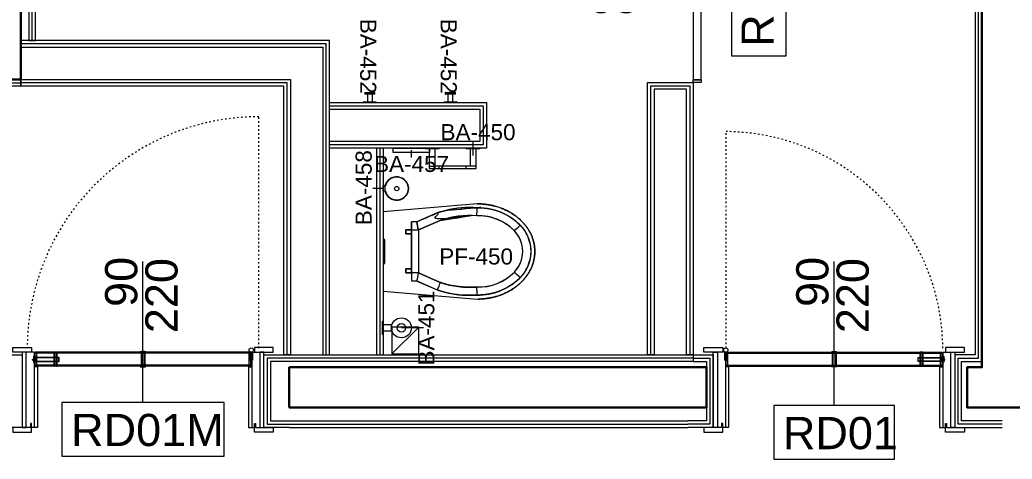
# Model space of a CAD drawing. Header units: centimetres. Extents: x 118932 to 154602, y -32682 to -23521.
# Drawn here: x 127164.8 to 127534.4, y -26106.2 to -25942.6 of the extents above; entities that cross this region are included whole.
import ezdxf

# ---------------------------------------------------------------- set-up
doc = ezdxf.new("R2010")
doc.units = ezdxf.units.CM
doc.header["$LTSCALE"] = 50
doc.header["$MEASUREMENT"] = 0
doc.linetypes.add('ACAD_ISO03W100', pattern=[30, 12, -18])
for name, color, linetype, lineweight, true_color in [('GEN_00_BL_Yazı', 7, 'Continuous', 0, 0x4f5250), ('GEN_02_TF_Islak Hacim', 7, 'Continuous', 5, 0x007cb0), ('GEN_02_TF_Kapı', 7, 'Continuous', 9, 0x4a3526), ('GEN_05_ML_Ahşap', 7, 'Continuous', 9, 0x745e3d), ('GEN_05_ML_Alçıpan-RefEdit0', 7, 'Continuous', 18, 0x008b29), ('GEN_05_ML_Alçıpan_giydirme', 7, 'Continuous', 18, 0x7ebab5), ('GEN_06_GR_Cam', 7, 'Continuous', 9, 0x6093ac), ('GEN_06_GR_İnce', 7, 'Continuous', 13, 0xb0b0a9), ('KALACAK DUVARLAR', 7, 'Continuous', 30, 0x005387)]:
    doc.layers.add(name, color=color, linetype=linetype, lineweight=lineweight, true_color=true_color)
doc.styles.add('arial_1_18', font='arial.ttf', dxfattribs={"height": 0.2})
doc.styles.add('Arial_6', font='arial.ttf', dxfattribs={"height": 59.5325})

# ---------------------------------------------------------------- blocks, each defined once
blk = doc.blocks.new('level -1 d blok duvarlar')
at = {"layer": 'GEN_05_ML_Alçıpan-RefEdit0'}
for p, q in [((-2105.51, -743.33), (-2105.51, -820.22, 0)), ((-2104.26, -743.33), (-2104.26, -820.22, 0)), ((-2103.01, -743.33), (-2103.01, -820.22, 0))]:
    blk.add_line(p, q, dxfattribs=at)
at = {"layer": 'GEN_05_ML_Alçıpan-RefEdit0', "elevation": 0}
for points in [[(-2123.01, -820.22), (-2123.01, -703.22), (-2238.01, -703.22), (-2238.01, -705.72), (-2125.51, -705.72), (-2125.51, -820.22)], [(-2140.01, -820.22), (-2140.01, -720.22), (-2238.01, -720.22), (-2238.01, -717.72), (-2137.51, -717.72), (-2137.51, -820.22)], [(-2004.56, -820.22), (-2004.56, -718.83), (-1987.56, -718.83), (-1987.56, -820.22), (-1990.06, -820.22), (-1990.06, -721.33), (-2002.06, -721.33), (-2002.06, -820.22)], [(-2064.56, -743.33), (-2123.01, -743.33), (-2123.01, -726.33), (-2064.56, -726.33)], [(-2065.81, -742.08), (-2123.01, -742.08), (-2123.01, -727.58), (-2065.81, -727.58)], [(-2067.06, -740.83), (-2123.01, -740.83), (-2123.01, -728.83), (-2067.06, -728.83)]]:
    blk.add_lwpolyline(points, close=True, dxfattribs=at)
for points in [[(-2124.26, -820.22), (-2124.26, -704.47), (-2238.01, -704.47)], [(-2138.76, -820.22), (-2138.76, -718.97), (-2238.01, -718.97)], [(-2003.31, -820.22), (-2003.31, -720.08), (-1988.81, -720.08), (-1988.81, -820.22)]]:
    blk.add_lwpolyline(points, dxfattribs=at)
at = {"layer": 'GEN_05_ML_Alçıpan_giydirme'}
for p, q in [((-2138.01, -844.83, 0), (-1989.56, -844.83, 0)), ((-2138.01, -846.08, 0), (-1989.56, -846.08, 0)), ((-2138.01, -847.33, 0), (-1989.56, -847.33, 0))]:
    blk.add_line(p, q, dxfattribs=at)
at = {"layer": 'GEN_05_ML_Alçıpan_giydirme', "elevation": 0}
for points in [[(-2369.56, -14.9), (-2369.56, -14.9), (-2256.01, -14.9), (-2256.01, -717.72), (-2238.01, -717.72), (-2238.01, -720.22), (-2258.51, -720.22), (-2258.51, -17.4), (-2372.06, -17.4), (-2372.06, -14.9)], [(-2370.81, -14.9), (-2370.81, -16.15), (-2257.26, -16.15), (-2257.26, -718.97), (-2238.01, -718.97)], [(-1955.01, -14.91), (-1955.01, -17.41), (-1882.51, -17.41), (-1882.56, -820.22), (-1890.06, -820.22), (-1890.06, -847.33), (-1872.51, -847.33)], [(-1872.51, -846.08), (-1888.81, -846.08), (-1888.81, -821.47), (-1881.31, -821.47), (-1881.26, -16.16), (-1953.76, -16.16), (-1953.76, -14.91)], [(-1872.51, -844.83), (-1887.56, -844.83), (-1887.56, -822.72), (-1880.06, -822.72), (-1880.01, -14.91), (-1952.51, -14.91), (-1952.51, -14.91)], [(-2233.76, -703.22), (-2233.76, -565.83)], [(-2352.01, -820.22), (-2237.51, -820.22), (-2237.51, -847.33), (-2247.01, -847.33)], [(-2138.01, -847.33), (-2147.51, -847.33), (-2147.51, -820.22), (-1987.56, -820.22), (-1987.56, -822.72), (-2145.01, -822.72), (-2145.01, -844.83), (-2138.01, -844.83)], [(-1987.56, -820.22), (-1980.06, -820.22), (-1980.06, -847.33), (-1989.56, -847.33)], [(-1987.56, -821.47), (-2146.26, -821.47), (-2146.26, -846.08), (-2138.01, -846.08)], [(-1987.56, -821.47), (-1981.31, -821.47), (-1981.31, -846.08), (-1989.56, -846.08)], [(-1987.56, -822.72), (-1982.56, -822.72), (-1982.56, -844.83), (-1989.56, -844.83)]]:
    blk.add_lwpolyline(points, dxfattribs=at)
blk.add_lwpolyline([(-2232.51, -703.22), (-2232.51, -565.83), (-2235.01, -565.83), (-2235.01, -703.22)], close=True, dxfattribs=at)
blk = doc.blocks.new('KALACAK DUVARLAR LEVEL -1 D BLOK')
at = {"layer": 'KALACAK DUVARLAR', "elevation": 0}
for points in [[(-1609.94, 1352.39), (-1594.94, 1352.39), (-1594.94, 657.17), (-1609.94, 657.17)], [(-1221.94, 549.96), (-1218.49, 549.96), (-1218.49, 534.96), (-1242.44, 534.96), (-1242.44, 549.96), (-1236.94, 549.96), (-1236.94, 1352.39), (-1221.94, 1352.39)], [(-1494.94, 534.96), (-1339.5, 534.96), (-1339.5, 549.96), (-1494.94, 549.96)]]:
    blk.add_lwpolyline(points, close=True, dxfattribs=at)
blk = doc.blocks.new('Escobillero-pared_Tres-Max-tres_13463624 - BA-458 TOILET BRUSH HOLDER-14820998-TYPE J')
at = {"layer": 'GEN_00_BL_Yazı'}
blk.add_line((0, 50), (0, 88.6), dxfattribs=at)
at = {"layer": 'GEN_02_TF_Islak Hacim'}
for p, q in [((-10, 42.3), (-10, 50)), ((-10, 50), (10, 50)), ((10, 50), (-10, 50)), ((-10, 42.3), (-10, 50)), ((10, 50), (10, 42.3)), ((10, 42.3), (10, 50))]:
    blk.add_line(p, q, dxfattribs=at)
for radius in [43.5, 8]:
    blk.add_circle((0, 0), radius, dxfattribs=at)
blk.add_arc((0, 0), 43.5, 103.2903, 76.7097, dxfattribs=at)
at = {"layer": 'GEN_00_BL_Yazı', "insert": (143, 153.2), "char_height": 60, "width": 265.421, "attachment_point": 3, "style": 'Arial_6'}
blk.add_mtext('BA-458', dxfattribs=at)
blk = doc.blocks.new('sanitary bag dispenser - BA-457 BAG DISPENSER-14823600-TYPE J')
at = {"layer": 'GEN_00_BL_Yazı'}
blk.add_line((145, -37.4), (145, -10.5), dxfattribs=at)
at = {"layer": 'GEN_02_TF_Islak Hacim'}
blk.add_lwpolyline([(213, -3), (213, -19.4), (77, -19.4), (77, -3)], close=True, dxfattribs=at)
at = {"layer": 'GEN_00_BL_Yazı', "insert": (5.9, -31.4), "char_height": 60, "width": 265.421, "attachment_point": 1, "style": 'Arial_6'}
blk.add_mtext('BA-457', dxfattribs=at)
blk = doc.blocks.new('Toilet_wall_hung_6505 - PF-450 TOILET-12873441-TYPE GxL')
at = {"layer": 'GEN_02_TF_Islak Hacim'}
for p, q in [((-91.8, 508.9), (-95.2, 512.3)), ((91.4, 508.9), (94.8, 512.3)), ((-177.5, 355), (-148, 5.5)), ((-177.5, 355), (-148, 5.5)), ((148, 5.5), (177.5, 355)), ((148, 5.5), (177.5, 355)), ((-80.2, 136.2), (-115.5, 217.5)), ((-115.5, 217.5), (-80.2, 136.2)), ((-80.2, 136.2), (-115.5, 217.5)), ((79.8, 136.2), (115.2, 217.5)), ((109.8, 130), (143.1, 206.7)), ((109.8, 130), (143.1, 206.7)), ((-110.2, 130), (-110.2, 110)), ((-110.2, 130), (-110.2, 110)), ((-80.2, 136.2), (79.8, 136.2)), ((-80.2, 110), (-80.2, 136.2)), ((109.8, 110), (109.8, 130)), ((109.8, 110), (109.8, 130)), ((-110.2, 110), (109.8, 110)), ((-80.2, 110), (-110.2, 110)), ((-65.2, 90), (-80.2, 90)), ((80.2, 90), (65.2, 90)), ((-148, 5.5), (148, 5.5))]:
    blk.add_line(p, q, dxfattribs=at)
at = {"layer": 'GEN_02_TF_Islak Hacim', "flags": 128}
blk.add_lwpolyline([(-143.5, 206.7, -0.102893), (-162.7, 355, -0.208147), (-98, 515.2, -0.407287), (97.6, 515.2, -0.208147), (162.3, 355, -0.102893), (143.1, 206.7), (147.7, 220.6), (151.6, 234.8), (155, 249.1), (157.9, 263.5), (160.1, 278), (161.8, 292.6), (162.9, 307.2), (163.3, 321.9), (163.3, 336.6), (162.6, 351.3), (162.3, 355, 0.103003), (146.6, 441.8)], format="xyb", dxfattribs=at)
at = {"layer": 'GEN_02_TF_Islak Hacim'}
for points in [[(76.6, 493.8, 0.195174), (0, 525, 0.196091), (-77, 493.7, 0.210216), (-132.7, 354.3)], [(80.2, 136.2), (115.5, 217.5, 0.103229), (132.7, 354.3, 0.210216), (77, 493.7, 0.198067), (0, 525, 0.198067), (-77, 493.7), (-82.4, 499.3), (-91.8, 508.9)], [(-95.2, 512.3), (-98, 515.2, 0.051366), (-126.3, 481)], [(132.3, 354.3, 0.210348), (76.6, 493.8), (82, 499.3), (91.4, 508.9)], [(125.9, 481, 0.051366), (97.6, 515.2), (94.8, 512.3)]]:
    blk.add_lwpolyline(points, format="xyb", dxfattribs=at)
at = {"layer": 'GEN_02_TF_Islak Hacim', "flags": 128}
blk.add_lwpolyline([(-162.7, 355), (-163.5, 340.3), (-163.8, 325.6), (-163.4, 311), (-162.5, 296.3), (-161, 281.7), (-158.9, 267.1), (-156.2, 252.7), (-152.9, 238.4), (-149.1, 224.2), (-144.7, 210.2), (-143.5, 206.7), (-110.2, 130), (-110.2, 110)], dxfattribs=at)
at = {"layer": 'GEN_02_TF_Islak Hacim'}
for points in [[(-65.2, 110), (-65.2, 90), (-80.2, 90), (-80.2, 110), (-80.2, 90), (-65.2, 90)], [(80.2, 110), (80.2, 90), (65.2, 90), (65.2, 110), (65.2, 90), (80.2, 90)]]:
    blk.add_lwpolyline(points, close=True, dxfattribs=at)
for centre, radius, start, end in [((-0.2, 415), 110, 45.7018, 134.2982), ((-0.2, 415), 140, 104.7131, 119.5056), ((-0.2, 415), 140, 60.4414, 75.181), ((53.7, 360.8), 186.5, 134.5053, 181.9918), ((-54.1, 360.8), 186.5, 358.0082, 45.4947), ((203.5, 326.9), 337.3, 175.3479, 198.9228), ((-203.9, 326.9), 337.3, 341.0772, 4.6521)]:
    blk.add_arc(centre, radius, start, end, dxfattribs=at)
for points, weights, knots in [([(-177.5, 355), (-177.5, 433.7), (-145, 501.8), (-88.7, 541.2), (-32.5, 580.5), (32.5, 580.5), (88.8, 541.2), (145, 501.8), (177.5, 433.7), (177.5, 355), (177.5, 371.1), (174.5, 403.2), (161.3, 449.1), (139.9, 490.2), (111.6, 524.5), (77.7, 550.3), (39.8, 566.4), (13.3, 570), (0, 570), (-13.3, 570), (-39.8, 566.4), (-77.7, 550.3), (-111.6, 524.5), (-139.9, 490.2), (-161.3, 449.1), (-174.5, 403.2), (-177.5, 371.1), (-177.5, 355)], [1, 0.910683602523, 0.910683602523, 1, 0.910683602523, 0.910683602523, 1, 0.910683602523, 0.910683602523, 1, 1, 1, 1, 1, 1, 1, 1, 1, 1, 1, 1, 1, 1, 1, 1, 1, 1, 1], [0, 0, 0, 0, 1.047198, 1.047198, 1.047198, 2.094395, 2.094395, 2.094395, 3.141593, 3.141593, 3.141593, 3.28445, 3.427307, 3.570164, 3.713021, 3.855878, 3.998736, 4.141593, 4.141593, 4.141593, 4.28445, 4.427307, 4.570164, 4.713021, 4.855878, 4.998736, 5.141593, 5.141593, 5.141593, 5.141593]), ([(-115.5, 217.5), (-130.6, 261.6), (-136.4, 307.8), (-132.7, 354.3), (-136.4, 307.8), (-130.6, 261.6), (-115.5, 217.5), (-117.6, 216.7), (-121.8, 215.1), (-129.8, 212), (-137.3, 209.1), (-142.5, 207.1), (-143.5, 206.7), (-143.5, 206.7), (-160.1, 254.4), (-166.6, 304.6), (-162.7, 355), (-162.7, 356.5), (-162.7, 358), (-162.8, 359.6), (-162.7, 362.5), (-162.7, 365.3), (-162.6, 368.2), (-162.5, 371.1), (-162.3, 374), (-162.2, 376.9), (-161.9, 379.7), (-161.6, 382.6), (-161.4, 385.5), (-161, 388.4), (-160.6, 391.2), (-160.2, 394.1), (-159.7, 396.9), (-159.2, 399.8), (-158.7, 402.6), (-158.1, 405.4), (-157.5, 408.2), (-156.8, 411.1), (-156.1, 413.8), (-155.4, 416.6), (-154.7, 419.4), (-153.8, 422.2), (-153, 425), (-152.2, 427.7), (-151.2, 430.4), (-150.3, 433.2), (-149.3, 435.9), (-148.3, 438.6), (-147.2, 441.3), (-146.1, 444), (-145, 446.6), (-143.8, 449.2), (-142.7, 451.9), (-141.4, 454.5), (-140.1, 457.1), (-138.9, 459.7), (-137.5, 462.2), (-136.1, 464.7), (-134.7, 467.3), (-133.3, 469.8), (-131.8, 472.2), (-130.3, 474.7), (-128.8, 477.1), (-127.2, 479.6), (-125.6, 482), (-124, 484.4), (-122.3, 486.7), (-120.6, 489.1), (-118.9, 491.4), (-117.1, 493.6), (-115.4, 495.9), (-113.5, 498.2), (-111.7, 500.4), (-109.8, 502.6), (-107.9, 504.7), (-106, 506.9), (-104, 509), (-102, 511.1), (-100, 513.1), (-98, 515.2), (-97.5, 515.7), (-97, 516.1), (-96.5, 516.6), (-95.1, 517.9), (-93.7, 519.1), (-92.4, 520.4), (-90.9, 521.6), (-89.5, 522.8), (-88.1, 524), (-86.6, 525.1), (-85.1, 526.3), (-83.6, 527.4), (-82.1, 528.5), (-80.6, 529.6), (-79.1, 530.7), (-77.5, 531.7), (-76, 532.7), (-74.4, 533.7), (-72.8, 534.7), (-71.2, 535.6), (-69.6, 536.6), (-67.9, 537.5), (-66.3, 538.4), (-64.7, 539.3), (-63, 540.1), (-61.3, 540.9), (-59.6, 541.7), (-57.9, 542.5), (-56.2, 543.3), (-54.5, 544), (-52.8, 544.7), (-51.1, 545.4), (-49.3, 546.1), (-47.6, 546.7), (-45.8, 547.3), (-44, 548), (-42.3, 548.5), (-40.5, 549.1), (-38.7, 549.6), (-36.9, 550.1), (-35.1, 550.6), (-33.3, 551), (-31.5, 551.4), (-29.6, 551.8), (-27.8, 552.2), (-26, 552.6), (-24.1, 552.9), (-22.3, 553.2), (-20.5, 553.5), (-18.6, 553.8), (-16.8, 554), (-14.9, 554.2), (-13, 554.4), (-11.2, 554.6), (-9.3, 554.7), (-7.5, 554.8), (-5.6, 554.9), (-3.7, 554.9), (-1.9, 555), (0, 555), (0.5, 555), (1.1, 555), (1.6, 555), (3.5, 554.9), (5.4, 554.9), (7.2, 554.8), (9.1, 554.7), (11, 554.5), (12.8, 554.4), (14.7, 554.2), (16.5, 554), (18.4, 553.8), (20.2, 553.5), (22.1, 553.2), (23.9, 552.9), (25.8, 552.5), (27.6, 552.2), (29.4, 551.8), (31.2, 551.4), (33.1, 551), (34.9, 550.5), (36.7, 550), (38.5, 549.5), (40.3, 549), (42, 548.5), (43.8, 547.9), (45.6, 547.3), (47.3, 546.7), (49.1, 546), (50.8, 545.4), (52.6, 544.7), (54.3, 543.9), (56, 543.2), (57.7, 542.4), (59.4, 541.7), (61.1, 540.9), (62.8, 540), (64.4, 539.2), (66.1, 538.3), (67.7, 537.4), (69.3, 536.5), (71, 535.6), (72.5, 534.6), (74.1, 533.6), (75.7, 532.6), (77.3, 531.6), (78.8, 530.5), (80.4, 529.5), (81.9, 528.4), (83.4, 527.3), (84.9, 526.2), (86.3, 525), (87.8, 523.9), (89.3, 522.7), (90.7, 521.5), (92.1, 520.3), (93.5, 519), (94.9, 517.8), (96.2, 516.5), (97.6, 515.2), (98.7, 514.1), (99.7, 513), (100.8, 512), (102.8, 509.9), (104.8, 507.8), (106.7, 505.6), (108.6, 503.5), (110.5, 501.3), (112.4, 499.1), (114.2, 496.8), (116, 494.6), (117.8, 492.3), (119.5, 490), (121.2, 487.7), (122.9, 485.4), (124.5, 483), (126.1, 480.6), (127.8, 478.2), (129.3, 475.7), (130.8, 473.3), (132.3, 470.8), (133.7, 468.3), (135.1, 465.8), (136.6, 463.3), (137.9, 460.7), (139.2, 458.1), (140.5, 455.6), (141.7, 452.9), (142.9, 450.3), (144.1, 447.7), (145.3, 445), (146.4, 442.4), (147.5, 439.7), (148.5, 437), (149.5, 434.3), (150.5, 431.6), (151.4, 428.8), (152.2, 426.1), (153.1, 423.4), (153.9, 420.6), (154.7, 417.8), (155.5, 415), (156.1, 412.2), (156.8, 409.4), (157.5, 406.6), (158, 403.8), (158.6, 400.9), (159.1, 398.1), (159.6, 395.2), (160, 392.4), (160.5, 389.5), (160.8, 386.7), (161.1, 383.8), (161.4, 380.9), (161.7, 378.1), (161.9, 375.2), (162.1, 372.3), (162.2, 369.4), (162.3, 366.5), (162.4, 363.7), (162.3, 360.8), (162.3, 357.9), (162.3, 355)], [1, 0.985941487209, 0.985941487209, 1, 0.985941483871, 0.985941483871, 1, 1, 1, 1, 1, 1, 1, 1, 0.986032014241, 0.986032014241, 1, 1, 1, 1, 1, 1, 1, 1, 1, 1, 1, 1, 1, 1, 1, 1, 1, 1, 1, 1, 1, 1, 1, 1, 1, 1, 1, 1, 1, 1, 1, 1, 1, 1, 1, 1, 1, 1, 1, 1, 1, 1, 1, 1, 1, 1, 1, 1, 1, 1, 1, 1, 1, 1, 1, 1, 1, 1, 1, 1, 1, 1, 1, 1, 1, 1, 1, 1, 1, 1, 1, 1, 1, 1, 1, 1, 1, 1, 1, 1, 1, 1, 1, 1, 1, 1, 1, 1, 1, 1, 1, 1, 1, 1, 1, 1, 1, 1, 1, 1, 1, 1, 1, 1, 1, 1, 1, 1, 1, 1, 1, 1, 1, 1, 1, 1, 1, 1, 1, 1, 1, 1, 1, 1, 1, 1, 1, 1, 1, 1, 1, 1, 1, 1, 1, 1, 1, 1, 1, 1, 1, 1, 1, 1, 1, 1, 1, 1, 1, 1, 1, 1, 1, 1, 1, 1, 1, 1, 1, 1, 1, 1, 1, 1, 1, 1, 1, 1, 1, 1, 1, 1, 1, 1, 1, 1, 1, 1, 1, 1, 1, 1, 1, 1, 1, 1, 1, 1, 1, 1, 1, 1, 1, 1, 1, 1, 1, 1, 1, 1, 1, 1, 1, 1, 1, 1, 1, 1, 1, 1, 1, 1, 1, 1, 1, 1, 1, 1, 1, 1, 1, 1, 1, 1, 1, 1, 1, 1, 1, 1, 1, 1, 1, 1, 1, 1, 1, 1, 1, 1, 1, 1, 1, 1, 1, 1, 1], [0, 0, 0, 0, 0.411459, 0.411459, 0.411459, 0.822918, 0.822918, 0.822918, 0.965775, 1.108632, 1.394346, 1.608632, 1.822918, 1.822918, 1.822918, 2.233045, 2.233045, 2.233045, 3.233045, 3.233045, 3.233045, 4.233045, 4.233045, 4.233045, 5.233045, 5.233045, 5.233045, 6.233045, 6.233045, 6.233045, 7.233045, 7.233045, 7.233045, 8.233045, 8.233045, 8.233045, 9.233045, 9.233045, 9.233045, 10.233045, 10.233045, 10.233045, 11.233045, 11.233045, 11.233045, 12.233045, 12.233045, 12.233045, 13.233045, 13.233045, 13.233045, 14.233045, 14.233045, 14.233045, 15.233045, 15.233045, 15.233045, 16.233045, 16.233045, 16.233045, 17.233045, 17.233045, 17.233045, 18.233045, 18.233045, 18.233045, 19.233045, 19.233045, 19.233045, 20.233045, 20.233045, 20.233045, 21.233045, 21.233045, 21.233045, 22.233045, 22.233045, 22.233045, 23.233045, 23.233045, 23.233045, 24.233045, 24.233045, 24.233045, 25.233045, 25.233045, 25.233045, 26.233045, 26.233045, 26.233045, 27.233045, 27.233045, 27.233045, 28.233045, 28.233045, 28.233045, 29.233045, 29.233045, 29.233045, 30.233045, 30.233045, 30.233045, 31.233045, 31.233045, 31.233045, 32.233045, 32.233045, 32.233045, 33.233045, 33.233045, 33.233045, 34.233045, 34.233045, 34.233045, 35.233045, 35.233045, 35.233045, 36.233045, 36.233045, 36.233045, 37.233045, 37.233045, 37.233045, 38.233045, 38.233045, 38.233045, 39.233045, 39.233045, 39.233045, 40.233045, 40.233045, 40.233045, 41.233045, 41.233045, 41.233045, 42.233045, 42.233045, 42.233045, 43.233045, 43.233045, 43.233045, 44.233045, 44.233045, 44.233045, 45.233045, 45.233045, 45.233045, 46.233045, 46.233045, 46.233045, 47.233045, 47.233045, 47.233045, 48.233045, 48.233045, 48.233045, 49.233045, 49.233045, 49.233045, 50.233045, 50.233045, 50.233045, 51.233045, 51.233045, 51.233045, 52.233045, 52.233045, 52.233045, 53.233045, 53.233045, 53.233045, 54.233045, 54.233045, 54.233045, 55.233045, 55.233045, 55.233045, 56.233045, 56.233045, 56.233045, 57.233045, 57.233045, 57.233045, 58.233045, 58.233045, 58.233045, 59.233045, 59.233045, 59.233045, 60.233045, 60.233045, 60.233045, 61.233045, 61.233045, 61.233045, 62.233045, 62.233045, 62.233045, 63.233045, 63.233045, 63.233045, 64.233045, 64.233045, 64.233045, 65.233045, 65.233045, 65.233045, 66.233045, 66.233045, 66.233045, 67.233045, 67.233045, 67.233045, 68.233045, 68.233045, 68.233045, 69.233045, 69.233045, 69.233045, 70.233045, 70.233045, 70.233045, 71.233045, 71.233045, 71.233045, 72.233045, 72.233045, 72.233045, 73.233045, 73.233045, 73.233045, 74.233045, 74.233045, 74.233045, 75.233045, 75.233045, 75.233045, 76.233045, 76.233045, 76.233045, 77.233045, 77.233045, 77.233045, 78.233045, 78.233045, 78.233045, 79.233045, 79.233045, 79.233045, 80.233045, 80.233045, 80.233045, 81.233045, 81.233045, 81.233045, 82.233045, 82.233045, 82.233045, 83.233045, 83.233045, 83.233045, 84.233045, 84.233045, 84.233045, 84.233045]), ([(-77, 493.8), (-114.8, 456.6), (-134.5, 407.3), (-132.7, 354.3), (-136, 354.4), (-142.7, 354.5), (-152.7, 354.8), (-160.6, 354.9), (-162.7, 355), (-162.7, 355), (-163.1, 369.8), (-162, 384.6), (-159.3, 399.2)], [1, 0.943504881062, 0.943504881062, 1, 1, 1, 1, 1, 1, 1, 0.996491355806, 0.996491355806, 1], [0, 0, 0, 0, 0.8293, 0.8293, 0.8293, 1.043586, 1.257872, 1.543586, 1.8293, 1.8293, 1.8293, 2.034582, 2.034582, 2.034582, 2.034582]), ([(162.3, 355), (166.2, 304.6), (159.7, 254.4), (143.1, 206.7), (132, 181.1), (120.9, 155.6), (109.8, 130), (109.8, 123.3), (109.8, 116.7), (109.8, 110), (99.8, 110), (89.8, 110), (79.8, 110), (79.8, 118.7), (79.8, 127.5), (79.8, 136.2), (91.6, 163.3), (103.4, 190.4), (115.2, 217.5), (130.3, 261.6), (136, 307.8), (132.3, 354.3), (135.6, 354.3), (142.3, 354.5), (152.3, 354.8), (160.2, 354.9), (162.3, 355), (162.3, 355)], [1, 0.986032014241, 0.986032014241, 1, 1, 1, 1, 1, 1, 1, 1, 1, 1, 1, 1, 1, 1, 1, 1, 0.985941483871, 0.985941483871, 1, 1, 1, 1, 1, 1, 1], [0, 0, 0, 0, 0.410127, 0.410127, 0.410127, 1.410127, 1.410127, 1.410127, 2.410127, 2.410127, 2.410127, 3.410127, 3.410127, 3.410127, 4.410127, 4.410127, 4.410127, 5.410127, 5.410127, 5.410127, 5.821586, 5.821586, 5.821586, 6.035872, 6.250158, 6.535872, 6.821586, 6.821586, 6.821586, 6.821586])]:
    blk.add_rational_spline(points, weights, degree=3, knots=knots, dxfattribs=at)
for points, knots in [([(-80.2, 136.2), (-82.8, 135.7), (-88, 134.6), (-95.4, 133.1), (-101.7, 131.8), (-108.1, 130.4), (-110.2, 130), (-110.2, 130), (-121.3, 155.6), (-132.4, 181.1), (-143.5, 206.7), (-132.4, 181.1), (-121.3, 155.6), (-110.2, 130), (-100.2, 132.1), (-90.2, 134.2), (-80.2, 136.2), (-26.9, 136.2), (26.5, 136.2), (79.8, 136.2), (79.8, 127.5), (79.8, 118.7), (79.8, 110), (26.5, 110), (-26.9, 110), (-80.2, 110), (-80.2, 118.7), (-80.2, 127.5), (-80.2, 136.2), (-26.9, 136.2), (26.5, 136.2), (79.8, 136.2), (89.8, 134.2), (99.9, 132.2), (109.9, 130.2)], [0, 0, 0, 0, 0.166667, 0.333333, 0.5, 0.666667, 1, 1, 1, 2, 2, 2, 3, 3, 3, 4, 4, 4, 5, 5, 5, 6, 6, 6, 7, 7, 7, 8, 8, 8, 9, 9, 9, 10, 10, 10, 10]), ([(115.2, 217.5), (118.3, 216.3), (124.6, 213.9), (133.9, 210.3), (141.2, 207.4), (143.1, 206.7), (143.1, 206.7)], [-1, -1, -1, -1, -0.785714, -0.571429, -0.285714, 0, 0, 0, 0]), ([(79.8, 136.2), (82.4, 135.7), (87.7, 134.6), (95, 133.1), (101.3, 131.8), (107.7, 130.4), (109.8, 130), (109.8, 130)], [0, 0, 0, 0, 0.166667, 0.333333, 0.5, 0.666667, 1, 1, 1, 1]), ([(-48.3, 5.5), (-48.2, 5.7), (-47.9, 6.1), (-47.5, 6.6), (-46.9, 7.2), (-46.1, 8), (-45.2, 8.6), (-44.4, 9), (-43.6, 9.3), (-42.2, 9.8), (-40.9, 10), (-40, 10), (-13.3, 10), (13.3, 10), (40, 10), (13.3, 10), (-13.3, 10), (-40, 10), (-13.3, 10), (13.3, 10), (40, 10), (40.9, 10), (42.2, 9.8), (43.8, 9.3), (44.8, 8.8), (45.6, 8.3), (46.3, 7.8), (46.9, 7.2), (47.5, 6.6), (47.9, 6.1), (48.2, 5.7), (48.3, 5.5)], [0, 0, 0, 0, 0.043096, 0.084763, 0.12643, 0.209763, 0.293096, 0.334763, 0.37643, 0.459763, 0.62643, 0.62643, 0.62643, 1.62643, 1.62643, 1.62643, 2.62643, 2.62643, 2.62643, 3.62643, 3.62643, 3.62643, 3.793096, 3.87643, 3.959763, 4.00143, 4.043096, 4.12643, 4.168096, 4.209763, 4.25286, 4.25286, 4.25286, 4.25286])]:
    blk.add_open_spline(points, degree=3, knots=knots, dxfattribs=at)
at = {"layer": 'GEN_00_BL_Yazı', "insert": (49.5, 214), "char_height": 60, "width": 260.709, "attachment_point": 7, "rotation": 90, "style": 'Arial_6'}
blk.add_mtext('PF-450', dxfattribs=at)
blk = doc.blocks.new('Accessory-Tissue_Holder-KOHLER-Composed-K-73147 - BA-450 TOILET PAPER HOLDER-14820997-TYPE GxL')
at = {"layer": 'GEN_00_BL_Yazı'}
blk.add_line((-51986.7, -5251.1), (-51986.7, -5197.1), dxfattribs=at)
at = {"layer": 'GEN_02_TF_Islak Hacim', "lineweight": 13}
for p, q in [((-52113.8, -5290.7), (-52113.8, -5299.6)), ((-52012.2, -5299.6), (-52012.2, -5290.7))]:
    blk.add_line(p, q, dxfattribs=at)
for points in [[(-52113.8, -5224.2), (-52113.8, -5225.9, -0.414214), (-52114.6, -5226.7), (-52128.5, -5226.7), (-52149.8, -5226.7), (-52163.8, -5226.7, -0.414214), (-52164.6, -5225.9), (-52164.6, -5224.2), (-52113.8, -5224.2)], [(-51961.4, -5224.2), (-51961.4, -5225.9, -0.414214), (-51962.2, -5226.7), (-51976.1, -5226.7), (-51997.4, -5226.7), (-52011.4, -5226.7, -0.414214), (-52012.2, -5225.9), (-52012.2, -5224.2), (-51961.4, -5224.2)], [(-51976.2, -5290.7, 0.414214), (-51975.3, -5289.9), (-51975.3, -5227.5, 0.414214), (-51976.1, -5226.7), (-51997.4, -5226.7, 0.414214), (-51998.2, -5227.5), (-51998.2, -5289.9, 0.414214), (-51997.4, -5290.7)], [(-52149.8, -5290.7, 0.414214), (-52150.6, -5291.5), (-52150.6, -5298.8, 0.414214), (-52149.8, -5299.6), (-51976.2, -5299.6, 0.414214), (-51975.3, -5298.8), (-51975.3, -5291.5, 0.414214), (-51976.2, -5290.7), (-51997.4, -5290.7), (-52128.6, -5290.7)]]:
    blk.add_lwpolyline(points, format="xyb", dxfattribs=at)
blk.add_lwpolyline([(-52149.8, -5226.7, 0.414214), (-52150.6, -5227.5), (-52150.6, -5289.9, 0.414214), (-52149.8, -5290.7), (-52128.6, -5290.7, 0.414214), (-52127.7, -5289.9), (-52127.7, -5227.5, 0.414214), (-52128.5, -5226.7), (-52149.8, -5226.7)], format="xyb", close=True, dxfattribs=at)
at = {"layer": 'GEN_00_BL_Yazı', "insert": (-52108.1, -5134.2), "char_height": 60, "width": 265.421, "attachment_point": 1, "style": 'Arial_6'}
blk.add_mtext('BA-450', dxfattribs=at)
blk = doc.blocks.new('Accessory-Tissue_Holder-KOHLER-Composed-K-73148 - BA-451 SPARE TP-14820996-TYPE GxL')
at = {"layer": 'GEN_00_BL_Yazı'}
blk.add_line((-52678, -5376.6), (-52678.1, -5294), dxfattribs=at)
at = {"layer": 'GEN_02_TF_Islak Hacim'}
blk.add_lwpolyline([(-52653.4, -5226.7), (-52667.2, -5226.7), (-52688.8, -5226.7), (-52702.6, -5226.7, -0.414214), (-52703.4, -5225.8), (-52703.4, -5224.2), (-52652.6, -5224.2), (-52652.6, -5225.8, -0.414214)], format="xyb", close=True, dxfattribs=at)
for points in [[(-52688.8, -5226.7, 0.414214), (-52689.4, -5227.3), (-52689.4, -5258.6)], [(-52666.5, -5258.6), (-52666.5, -5227.3, 0.414214), (-52667.2, -5226.7)]]:
    blk.add_lwpolyline(points, format="xyb", dxfattribs=at)
for radius in [37.3, 15.9]:
    blk.add_circle((-52678, -5294.1), radius, dxfattribs=at)
at = {"layer": 'GEN_00_BL_Yazı', "insert": (-52538.9, -5356.8), "char_height": 60, "width": 265.421, "attachment_point": 3, "style": 'Arial_6'}
blk.add_mtext('BA-451', dxfattribs=at)
blk = doc.blocks.new('Robe_Hook - BA-452 ROBE HOOK-13695885-TYPE GxL')
at = {"layer": 'GEN_02_TF_Islak Hacim', "lineweight": 13}
for p, q in [((-23.8, 0), (-23.8, -3.2)), ((-23.8, 0), (23.8, 0)), ((-23, 0), (-23.8, 0)), ((-23.8, -3.2), (-23, -3.2)), ((23.8, -3.2), (-23.8, -3.2)), ((-19.1, -31.9), (-19.1, -38.1)), ((-19.1, -31.9), (19, -31.9)), ((-18.4, -31.9), (-19.1, -31.9)), ((-9.2, -3.2), (-9.2, -31.9)), ((9.2, -31.9), (9.2, -3.2)), ((19, -31.9), (18.4, -31.9)), ((19, -38.1), (19, -31.9)), ((23.8, 0), (23, 0)), ((23, -3.2), (23.8, -3.2)), ((23.8, -3.2), (23.8, 0)), ((-19.1, -38.1), (-18.4, -38.1)), ((19, -38.1), (-19.1, -38.1)), ((18.4, -38.1), (19, -38.1))]:
    blk.add_line(p, q, dxfattribs=at)
at = {"layer": 'GEN_00_BL_Yazı', "insert": (-23.9, -312.3), "char_height": 60, "width": 132.711, "attachment_point": 1, "rotation": 90, "style": 'Arial_6'}
blk.add_mtext('BA-452', dxfattribs=at)
blk = doc.blocks.new('LEVEL -1 ISLAK HACİM')
for name, p, xscale, yscale, zscale, rotation in [('Robe_Hook - BA-452 ROBE HOOK-13695885-TYPE GxL', (7217.59, 2487.36, 0), 0.1, 0.1, 0.1, 180), ('Robe_Hook - BA-452 ROBE HOOK-13695885-TYPE GxL', (7247.59, 2487.36, 0), 0.1, 0.1, 0.1, 180), ('Escobillero-pared_Tres-Max-tres_13463624 - BA-458 TOILET BRUSH HOLDER-14820998-TYPE J', (7227.59, 2455.36, 0), 0.1000000000000063, 0.1000000000000063, 0.1000000000000063, 90), ('Toilet_wall_hung_6505 - PF-450 TOILET-12873441-TYPE GxL', (7222.04, 2431.92, 0), 0.1, 0.1, 0.1, 270), ('Accessory-Tissue_Holder-KOHLER-Composed-K-73148 - BA-451 SPARE TP-14820996-TYPE GxL', (6699.92, 7671.27, 0), 0.1000000000000063, 0.1000000000000063, 0.1000000000000063, 90)]:
    blk.add_blockref(name, p, dxfattribs=dict(xscale=xscale, yscale=yscale, zscale=zscale, rotation=rotation))
at = {"xscale": 0.1, "yscale": 0.1, "zscale": 0.1}
for name, p in [('Accessory-Tissue_Holder-KOHLER-Composed-K-73147 - BA-450 TOILET PAPER HOLDER-14820997-TYPE GxL', (12454.72, 2992.78, 0)), ('sanitary bag dispenser - BA-457 BAG DISPENSER-14823600-TYPE J', (7218.56, 2470.66, 0))]:
    blk.add_blockref(name, p, dxfattribs=at)
blk = doc.blocks.new('10X10 YER SÜZGECI')
at = {"layer": 'GEN_02_TF_Islak Hacim'}
blk.add_line((79379.38, -32867.31), (79369.38, -32877.31), dxfattribs=at)
blk.add_lwpolyline([(79369.38, -32877.31), (79379.38, -32877.31), (79379.38, -32867.31), (79369.38, -32867.31)], close=True, dxfattribs=at)
blk = doc.blocks.new('level -1 süzgeçler')
at = {"rotation": 180}
blk.add_blockref('10X10 YER SÜZGECI', (77569.52, -28984.17, 0), dxfattribs=at)
blk = doc.blocks.new('RD01')
at = {"layer": 'GEN_02_TF_Kapı'}
for p, q in [((4.5, 0), (0, 0)), ((4.2, 0.14), (4.2, -3)), ((4.5, 0.01), (4.5, -3)), ((4.5, 0), (4.5, -28)), ((4.8, 0.01), (4.8, -3)), ((4.8, 0), (85.2, 0)), ((4.8, -5.2), (4.8, 0)), ((5.1, 0.14), (5.1, -3)), ((44.31, 0), (44.31, -5.2, 0)), ((44.49, 0), (45.69, 0)), ((45.7, 0), (45.7, -5.2, 0)), ((77.07, 0), (77.07, -5.2, 0)), ((78.07, 0), (78.07, -5.2, 0)), ((85.2, -5.2), (85.2, 0)), ((85.5, 0), (85.5, -28)), ((85.5, 0), (90, 0)), ((4.5, -3), (4.2, -3)), ((4.82, -2.6), (4.5, -2.26)), ((4.82, -2.6), (4.5, -2.26)), ((4.82, -2.6), (4.5, -3.01)), ((4.8, -0.4), (85.2, -0.4)), ((4.8, -2.54), (4.8, -2.12)), ((4.8, -2.55), (4.82, -2.55)), ((4.8, -2.65), (4.8, -2.55)), ((4.8, -2.65), (4.82, -2.65)), ((4.8, -3.08), (4.8, -2.66)), ((5.1, -3), (4.8, -3)), ((4.82, -2.1), (5.18, -2.1)), ((4.82, -2.45), (4.82, -2.55)), ((4.82, -2.45), (4.93, -2.45)), ((4.82, -2.65), (4.82, -2.55)), ((4.82, -2.65), (4.82, -2.75)), ((4.82, -2.75), (4.93, -2.75)), ((5.18, -3.1), (4.82, -3.1)), ((4.93, -2.12), (4.93, -3.08)), ((4.93, -2.45), (4.93, -2.75)), ((5.2, -2.12), (5.2, -3.08)), ((5.4, -4.8), (5.4, -0.4)), ((84.6, -4.8), (84.6, -0.4)), ((84.8, -2.12), (84.8, -3.08)), ((85.18, -2.1), (84.82, -2.1)), ((84.82, -2.12), (84.82, -3.08)), ((85.18, -2.12), (84.82, -2.12)), ((84.82, -3.08), (85.18, -3.08)), ((84.82, -3.1), (85.18, -3.1)), ((85.07, -2.12), (85.07, -3.08)), ((85.18, -2.45), (85.07, -2.45)), ((85.07, -2.45), (85.07, -2.75)), ((85.18, -2.75), (85.07, -2.75)), ((85.18, -2.54), (85.18, -2.12)), ((85.18, -2.6), (85.5, -2.26)), ((85.18, -2.6), (85.5, -2.26)), ((85.18, -2.45), (85.18, -2.55)), ((85.18, -2.54), (85.2, -2.54)), ((85.2, -2.55), (85.18, -2.55)), ((85.18, -2.65), (85.18, -2.55)), ((85.18, -2.6), (85.5, -3.01)), ((85.18, -2.65), (85.18, -2.75)), ((85.2, -2.65), (85.18, -2.65)), ((85.18, -3.08), (85.18, -2.66)), ((85.18, -2.66), (85.2, -2.66)), ((85.2, -2.06), (85.2, -3.11)), ((86.2, -2.73), (85.2, -2.06)), ((85.2, -2.54), (85.2, -2.12)), ((85.2, -2.65), (85.2, -2.55)), ((85.2, -3.08), (85.2, -2.66)), ((86.2, -2.99), (85.2, -3.11)), ((85.2, -3.11), (85.2, -2.99)), ((85.7, -1.47), (85.8, -1.47)), ((85.8, -3.69), (85.7, -3.69)), ((85.8, -1.47), (85.8, -2.46)), ((85.8, -3.04), (85.8, -3.69)), ((86.2, -2.99), (86.2, -2.73)), ((5.7, -5.4), (4.5, -5.4)), ((4.8, -4.8), (85.2, -4.8)), ((4.8, -5.2), (85.2, -5.2)), ((5.7, -5.4), (5.7, -28)), ((44.41, -5.2), (45.6, -5.2)), ((84.3, -5.4), (84.3, -28)), ((84.3, -5.4), (85.5, -5.4)), ((3.1, -28), (0, -28)), ((3.5, -26.5), (3.1, -26.5)), ((3.1, -26.5), (3.1, -28)), ((3.5, -28), (3.5, -26.5)), ((5.7, -28), (3.5, -28)), ((84.3, -28), (86.5, -28)), ((86.5, -28), (86.5, -26.5)), ((86.5, -26.5), (86.9, -26.5)), ((86.9, -26.5), (86.9, -28))]:
    blk.add_line(p, q, dxfattribs=at)
at = {"layer": 'GEN_02_TF_Kapı', "linetype": 'ACAD_ISO03W100', "ltscale": 0.001}
blk.add_lwpolyline([(4.8, 1.5), (4.8, 82.2, -0.408828), (85.5, 1.5)], format="xyb", dxfattribs=at)
at = {"layer": 'GEN_02_TF_Kapı'}
for points in [[(3.5, 0), (-3.5, 0), (-3.5, 1.75), (3.5, 1.75)], [(0, 0), (1.5, 0), (1.5, -28), (0, -28)], [(46, 0), (44, 0), (44, 0.2), (44.4, 0.3), (45.6, 0.3), (46, 0.2)], [(44.41, 0), (44.31, 0), (44.31, -5.2), (44.41, -5.2)], [(45.6, -5.2), (44.4, -5.2), (44.4, 0), (45.6, 0)], [(45.6, 0), (45.7, 0), (45.7, -5.2), (45.6, -5.2)], [(77.17, 0), (77.07, 0), (77.07, -5.2), (77.17, -5.2)], [(77.07, 0), (77.17, 0), (77.17, -5.2), (77.07, -5.2)], [(77.17, -5.2), (77.97, -5.2), (77.97, 0), (77.17, 0)], [(77.97, 0), (78.07, 0), (78.07, -5.2), (77.97, -5.2)], [(78.07, 0), (77.97, 0), (77.97, -5.2), (78.07, -5.2)], [(86.5, 0), (93.5, 0), (93.5, 1.75), (86.5, 1.75)], [(88.5, 0), (90, 0), (90, -28), (88.5, -28)], [(76.25, -1.95), (85.1, -1.95), (85.1, -3.47), (76.25, -3.47)], [(76.35, -2.05), (85, -2.05), (85, -3.37), (76.35, -3.37)], [(85.2, -3.47), (85, -3.47), (85, -1.55), (85.2, -1.55)], [(85.7, -3.69), (85.5, -3.69), (85.5, -1.47), (85.7, -1.47)], [(46.01, -5.4), (44.01, -5.4), (44.01, -5.2), (46.01, -5.2)]]:
    blk.add_lwpolyline(points, close=True, dxfattribs=at)
for points in [[(4.8, -2.54), (4.82, -2.54), (4.82, -2.12), (5.18, -2.12), (5.18, -3.08), (4.82, -3.08), (4.82, -2.66), (4.8, -2.66)], [(3.1, -28), (-3.5, -28), (-3.5, -29.75), (3.5, -29.75), (3.5, -28)], [(86.9, -28), (93.5, -28), (93.5, -29.75), (86.5, -29.75), (86.5, -28)]]:
    blk.add_lwpolyline(points, dxfattribs=at)
blk.add_circle((4.65, 0.8), 0.8, dxfattribs=at)
for centre, start, end in [((4.82, -2.12), 91.5433, 178.4567), ((4.82, -3.08), 181.5433, 268.4567), ((5.18, -2.12), 1.5433, 88.4567), ((5.18, -3.08), 271.5433, 358.4567), ((84.82, -2.12), 91.5433, 178.4567), ((84.82, -3.08), 181.5433, 268.4567), ((85.18, -2.12), 1.5433, 88.4567), ((85.18, -3.08), 271.5433, 358.4567)]:
    blk.add_arc(centre, 0.0206, start, end, dxfattribs=at)
at = {"layer": 'GEN_05_ML_Ahşap'}
blk.add_lwpolyline([(45, -19.81), (45, 33.75)], dxfattribs=at)
blk.add_lwpolyline([(22.5, -39.81), (67.5, -39.81), (67.5, -19.81), (22.5, -19.81)], close=True, dxfattribs=at)
at = {"layer": 'GEN_00_BL_Yazı', "char_height": 12, "attachment_point": 7, "rotation": 90, "style": 'arial_1_18'}
for s, insert in [('\\A1;90', (43.05, 16.88)), ('\\A1;220', (58.05, 7.12))]:
    blk.add_mtext_dynamic_manual_height_columns(s, width=3542.6897, gutter_width=1875, heights=[387.79], dxfattribs=dict(at, insert=insert))
at = {"layer": 'GEN_00_BL_Yazı', "insert": (25.92, -36.27), "char_height": 12, "attachment_point": 7, "style": 'arial_1_18'}
blk.add_mtext_dynamic_manual_height_columns('\\A1;RD01', width=3542.6897, gutter_width=1875, heights=[387.79], dxfattribs=at)
blk = doc.blocks.new('*U758')
at = {"layer": 'GEN_02_TF_Kapı'}
for p, q in [((-85.5, 0), (-90, 0)), ((-85.5, 0), (-85.5, -28)), ((-4.8, 0), (-85.2, 0)), ((-85.2, -5.2), (-85.2, 0)), ((-78.07, 0), (-78.07, -5.2, 0)), ((-77.07, 0), (-77.07, -5.2, 0)), ((-45.7, 0), (-45.7, -5.2, 0)), ((-44.31, 0), (-44.31, -5.2, 0)), ((-5.1, 0.14), (-5.1, -3)), ((-4.8, 0.01), (-4.8, -3)), ((-4.8, -5.2), (-4.8, 0)), ((-4.5, 0.01), (-4.5, -3)), ((-4.5, 0), (-4.5, -28)), ((-4.5, 0), (0, 0)), ((-4.2, 0.14), (-4.2, -3)), ((-86.2, -2.73), (-85.2, -2.06)), ((-86.2, -2.99), (-86.2, -2.73)), ((-86.2, -2.99), (-85.2, -3.11)), ((-85.8, -1.47), (-85.8, -2.46)), ((-85.7, -1.47), (-85.8, -1.47)), ((-85.8, -3.04), (-85.8, -3.69)), ((-85.8, -3.69), (-85.7, -3.69)), ((-85.18, -2.6), (-85.5, -2.26)), ((-85.18, -2.6), (-85.5, -2.26)), ((-85.18, -2.6), (-85.5, -3.01)), ((-4.8, -0.4), (-85.2, -0.4)), ((-85.2, -2.06), (-85.2, -3.11)), ((-85.2, -2.54), (-85.2, -2.12)), ((-85.18, -2.54), (-85.2, -2.54)), ((-85.2, -2.55), (-85.18, -2.55)), ((-85.2, -2.65), (-85.2, -2.55)), ((-85.2, -2.65), (-85.18, -2.65)), ((-85.2, -3.08), (-85.2, -2.66)), ((-85.18, -2.66), (-85.2, -2.66)), ((-85.2, -3.11), (-85.2, -2.99)), ((-85.18, -2.1), (-84.82, -2.1)), ((-85.18, -2.54), (-85.18, -2.12)), ((-85.18, -2.12), (-84.82, -2.12)), ((-85.18, -2.45), (-85.18, -2.55)), ((-85.18, -2.45), (-85.07, -2.45)), ((-85.18, -2.65), (-85.18, -2.55)), ((-85.18, -2.65), (-85.18, -2.75)), ((-85.18, -3.08), (-85.18, -2.66)), ((-85.18, -2.75), (-85.07, -2.75)), ((-84.82, -3.08), (-85.18, -3.08)), ((-84.82, -3.1), (-85.18, -3.1)), ((-85.07, -2.12), (-85.07, -3.08)), ((-85.07, -2.45), (-85.07, -2.75)), ((-84.82, -2.12), (-84.82, -3.08)), ((-84.8, -2.12), (-84.8, -3.08)), ((-84.6, -4.8), (-84.6, -0.4)), ((-5.4, -4.8), (-5.4, -0.4)), ((-5.2, -2.12), (-5.2, -3.08)), ((-4.82, -2.1), (-5.18, -2.1)), ((-5.18, -3.1), (-4.82, -3.1)), ((-5.1, -3), (-4.8, -3)), ((-4.93, -2.12), (-4.93, -3.08)), ((-4.82, -2.45), (-4.93, -2.45)), ((-4.93, -2.45), (-4.93, -2.75)), ((-4.82, -2.75), (-4.93, -2.75)), ((-4.82, -2.6), (-4.5, -2.26)), ((-4.82, -2.6), (-4.5, -2.26)), ((-4.82, -2.45), (-4.82, -2.55)), ((-4.8, -2.55), (-4.82, -2.55)), ((-4.82, -2.65), (-4.82, -2.55)), ((-4.82, -2.6), (-4.5, -3.01)), ((-4.82, -2.65), (-4.82, -2.75)), ((-4.8, -2.65), (-4.82, -2.65)), ((-4.8, -2.54), (-4.8, -2.12)), ((-4.8, -2.65), (-4.8, -2.55)), ((-4.8, -3.08), (-4.8, -2.66)), ((-4.5, -3), (-4.2, -3)), ((-84.3, -5.4), (-85.5, -5.4)), ((-4.8, -4.8), (-85.2, -4.8)), ((-4.8, -5.2), (-85.2, -5.2)), ((-84.3, -5.4), (-84.3, -28)), ((-44.41, -5.2), (-45.6, -5.2)), ((-5.7, -5.4), (-5.7, -28)), ((-5.7, -5.4), (-4.5, -5.4)), ((-86.5, -26.5), (-86.9, -26.5)), ((-86.9, -26.5), (-86.9, -28)), ((-86.5, -28), (-86.5, -26.5)), ((-84.3, -28), (-86.5, -28)), ((-5.7, -28), (-3.5, -28)), ((-3.5, -28), (-3.5, -26.5)), ((-3.5, -26.5), (-3.1, -26.5)), ((-3.1, -26.5), (-3.1, -28)), ((-3.1, -28), (0, -28))]:
    blk.add_line(p, q, dxfattribs=at)
at = {"layer": 'GEN_02_TF_Kapı', "linetype": 'ACAD_ISO03W100', "ltscale": 0.001, "elevation": 0}
blk.add_lwpolyline([(-1.89, 1.5), (-1.89, 87.72, 0.414214), (-88.11, 1.5)], format="xyb", dxfattribs=at)
at = {"layer": 'GEN_02_TF_Kapı'}
for points in [[(-86.5, 0), (-93.5, 0), (-93.5, 1.75), (-86.5, 1.75)], [(-88.5, 0), (-90, 0), (-90, -28), (-88.5, -28)], [(-77.97, 0), (-78.07, 0), (-78.07, -5.2), (-77.97, -5.2)], [(-78.07, 0), (-77.97, 0), (-77.97, -5.2), (-78.07, -5.2)], [(-77.17, -5.2), (-77.97, -5.2), (-77.97, 0), (-77.17, 0)], [(-77.17, 0), (-77.07, 0), (-77.07, -5.2), (-77.17, -5.2)], [(-77.07, 0), (-77.17, 0), (-77.17, -5.2), (-77.07, -5.2)], [(-46, 0), (-44, 0), (-44, 0.2), (-44.4, 0.3), (-45.6, 0.3), (-46, 0.2)], [(-45.6, 0), (-45.7, 0), (-45.7, -5.2), (-45.6, -5.2)], [(-45.6, -5.2), (-44.4, -5.2), (-44.4, 0), (-45.6, 0)], [(-44.41, 0), (-44.31, 0), (-44.31, -5.2), (-44.41, -5.2)], [(-3.5, 0), (3.5, 0), (3.5, 1.75), (-3.5, 1.75)], [(0, 0), (-1.5, 0), (-1.5, -28), (0, -28)], [(-85.7, -3.69), (-85.5, -3.69), (-85.5, -1.47), (-85.7, -1.47)], [(-85.2, -3.47), (-85, -3.47), (-85, -1.55), (-85.2, -1.55)], [(-76.25, -1.95), (-85.1, -1.95), (-85.1, -3.47), (-76.25, -3.47)], [(-76.35, -2.05), (-85, -2.05), (-85, -3.37), (-76.35, -3.37)], [(-46.01, -5.4), (-44.01, -5.4), (-44.01, -5.2), (-46.01, -5.2)]]:
    blk.add_lwpolyline(points, close=True, dxfattribs=at)
for points in [[(-4.8, -2.54), (-4.82, -2.54), (-4.82, -2.12), (-5.18, -2.12), (-5.18, -3.08), (-4.82, -3.08), (-4.82, -2.66), (-4.8, -2.66)], [(-86.9, -28), (-93.5, -28), (-93.5, -29.75), (-86.5, -29.75), (-86.5, -28)], [(-3.1, -28), (3.5, -28), (3.5, -29.75), (-3.5, -29.75), (-3.5, -28)]]:
    blk.add_lwpolyline(points, dxfattribs=at)
blk.add_circle((-4.65, 0.8), 0.8, dxfattribs=at)
for centre, start, end in [((-85.18, -2.12), 91.5433, 178.4567), ((-85.18, -3.08), 181.5433, 268.4567), ((-84.82, -2.12), 1.5433, 88.4567), ((-84.82, -3.08), 271.5433, 358.4567), ((-5.18, -2.12), 91.5433, 178.4567), ((-5.18, -3.08), 181.5433, 268.4567), ((-4.82, -2.12), 1.5433, 88.4567), ((-4.82, -3.08), 271.5433, 358.4567)]:
    blk.add_arc(centre, 0.0206, start, end, dxfattribs=at)
at = {"layer": 'GEN_05_ML_Ahşap'}
blk.add_lwpolyline([(-45, -18.66), (-45, 33.75)], dxfattribs=at)
blk.add_lwpolyline([(-75.2, -38.66), (-14.8, -38.66), (-14.8, -18.66), (-75.2, -18.66)], close=True, dxfattribs=at)
at = {"layer": 'GEN_00_BL_Yazı', "char_height": 12, "attachment_point": 7, "rotation": 90, "style": 'arial_1_18'}
for s, insert in [('\\A1;90', (-46.95, 16.88, 0)), ('\\A1;220', (-31.95, 7.12, 0))]:
    blk.add_mtext_dynamic_manual_height_columns(s, width=3542.6897, gutter_width=1875, heights=[387.79], dxfattribs=dict(at, insert=insert))
at = {"layer": 'GEN_00_BL_Yazı', "insert": (-71.77, -35.12), "char_height": 12, "attachment_point": 7, "style": 'arial_1_18'}
blk.add_mtext_dynamic_manual_height_columns('\\A1;RD01M', width=3542.6897, gutter_width=1875, heights=[387.79], dxfattribs=at)
blk = doc.blocks.new('RD02M')
at = {"layer": 'GEN_05_ML_Ahşap'}
blk.add_lwpolyline([(-40, -14.45), (-40, 37.25)], dxfattribs=at)
blk.add_lwpolyline([(-70.15, -14.45), (-9.85, -14.45), (-9.85, -34.45), (-70.15, -34.45)], close=True, dxfattribs=at)
at = {"layer": 'GEN_06_GR_Cam'}
for p, q in [((-79, -3), (-79, 0)), ((-1, 0), (-1, -3))]:
    blk.add_line(p, q, dxfattribs=at)
for points in [[(-80, 0), (-79, 0), (-79, -3), (-80, -3)], [(-1, -3), (-1, 0), (-79, 0), (-79, -3)], [(-1, 0), (0, 0), (0, -3), (-1, -3)]]:
    blk.add_lwpolyline(points, close=True, dxfattribs=at)
at = {"layer": 'GEN_00_BL_Yazı', "char_height": 12, "attachment_point": 7, "rotation": 90, "style": 'arial_1_18'}
for s, insert in [('\\A1;80', (-41.95, 20.37)), ('\\A1;220', (-26.95, 10.61))]:
    blk.add_mtext_dynamic_manual_height_columns(s, width=3542.6897, gutter_width=1875, heights=[387.79], dxfattribs=dict(at, insert=insert))
at = {"layer": 'GEN_00_BL_Yazı', "insert": (-66.73, -18), "char_height": 12, "attachment_point": 1, "style": 'arial_1_18'}
blk.add_mtext_dynamic_manual_height_columns('\\A1;RD02M', width=3542.6897, gutter_width=1875, heights=[387.79], dxfattribs=at)
blk = doc.blocks.new('LEVEL -1 KAPILAR')
at = {"color": 1, "rotation": 90}
blk.add_blockref('RD02M', (-401.92, 2602.82, 0), dxfattribs=at)
for name, p in [('*U758', (-561.87, 2422.32, 0)), ('RD01', (-394.42, 2422.32, 0))]:
    blk.add_blockref(name, p)

msp = doc.modelspace()

# ---------------------------------------------------------------- block references
msp.add_blockref('KALACAK DUVARLAR LEVEL -1 D BLOK', (128760.11, -26621.94))
at = {"color": 254, "true_color": 0xddb3d4}
msp.add_blockref('level -1 d blok duvarlar', (129403.17, -25247.06, 0), dxfattribs=at)

# ---------------------------------------------------------------- next in the draw order: block references
at = {"color": 1}
msp.add_blockref('LEVEL -1 ISLAK HACİM', (120077.58, -28460.75, 0), dxfattribs=at)

# ---------------------------------------------------------------- next in the draw order: block references
msp.add_blockref('level -1 süzgeçler', (129113.25, -29950.13, 0))
at = {"layer": 'GEN_06_GR_İnce'}
msp.add_blockref('LEVEL -1 KAPILAR', (127817.53, -28488.7), dxfattribs=at)

doc.saveas('drawing.dxf')
